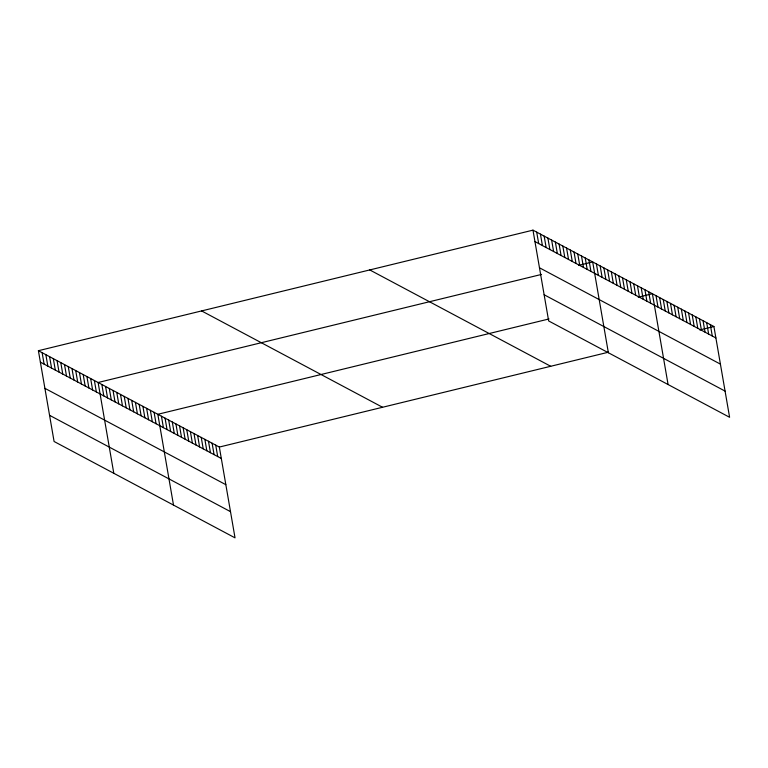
<?xml version="1.0" encoding="UTF-8"?>
<svg xmlns="http://www.w3.org/2000/svg" width="768" height="768" viewBox="0 0 768 768"><rect width="100%" height="100%" fill="white"/><g stroke="black" fill="none" stroke-linecap="round" stroke-linejoin="round"><path stroke-width="1.15" d="M38.4 350.707L219.341 447.053L235.027 537.85L54.086 441.494L38.4 350.707L532.973 230.15L713.914 326.506L729.6 417.293L548.659 320.947L532.973 230.15M541.546 274.416L98.112 382.502L113.798 473.29M578.544 265.402L592.685 261.946L608.371 352.742M549.034 318.941L157.824 414.298L173.501 505.085M638.256 297.187L652.397 293.741L668.083 384.538M219.341 447.053L608.371 352.224M699.773 329.952L713.914 326.506M534.95 241.594L715.891 337.939M539.472 267.782L720.413 364.128M544.138 294.758L725.078 391.104M369.763 269.933L550.704 366.278M201.61 310.925L382.55 407.27M40.378 362.141L221.318 458.486M44.899 388.33L225.84 484.675M49.555 415.306L230.506 511.661M710.294 324.576L712.272 336.01M706.675 322.646L708.653 334.08M703.056 320.717L705.034 332.15M699.446 318.797L701.414 330.23M695.827 316.867L697.795 328.301M692.208 314.938L694.176 326.371M688.589 313.018L690.557 324.451M684.97 311.088L686.938 322.522M681.35 309.158L683.318 320.592M677.731 307.229L679.699 318.662M674.112 305.309L676.09 316.742M670.493 303.379L672.47 314.813M666.874 301.45L668.851 312.883M663.254 299.52L665.232 310.963M659.635 297.6L661.613 309.034M656.016 295.67L657.994 307.104M648.662 291.754L650.64 303.187M644.938 289.766L646.906 301.2M641.203 287.779L643.181 299.213M637.469 285.792L639.446 297.226M633.734 283.805L635.712 295.238M630.01 281.818L631.978 293.251M626.275 279.83L628.253 291.264M622.541 277.843L624.518 289.277M618.806 275.856L620.784 287.29M615.082 273.869L617.05 285.302M611.347 271.882L613.325 283.315M607.613 269.894L609.59 281.328M603.878 267.907L605.856 279.341M600.154 265.92L602.122 277.354M596.419 263.933L598.397 275.366M588.95 259.958L590.928 271.392M585.226 257.971L587.194 269.405M581.491 255.984L583.469 267.418M577.757 253.997L579.734 265.43M574.022 252.01L576 263.443M570.298 250.022L572.266 261.456M566.563 248.035L568.541 259.469M562.829 246.048L564.806 257.482M559.094 244.061L561.072 255.494M555.37 242.074L557.338 253.507M551.635 240.086L553.613 251.53M547.901 238.099L549.878 249.542M544.166 236.112L546.144 247.555M540.442 234.125L542.41 245.568M536.707 232.138L538.685 243.581M215.722 445.123L217.699 456.557M212.102 443.194L214.08 454.627M208.483 441.274L210.461 452.707M204.864 439.344L206.842 450.778M201.245 437.414L203.222 448.848M197.626 435.485L199.603 446.928M194.006 433.565L195.984 444.998M190.387 431.635L192.365 443.069M186.768 429.706L188.746 441.139M183.149 427.786L185.126 439.219M179.539 425.856L181.507 437.29M175.92 423.926L177.888 435.36M172.301 421.997L174.269 433.43M168.682 420.077L170.65 431.51M165.062 418.147L167.03 429.581M161.443 416.218L163.411 427.651M154.09 412.31L156.067 423.744M150.355 410.323L152.333 421.757M146.63 408.336L148.598 419.77M142.896 406.349L144.874 417.782M139.162 404.362L141.139 415.795M135.427 402.374L137.405 413.808M131.702 400.387L133.67 411.821M127.968 398.4L129.946 409.834M124.234 396.413L126.211 407.846M120.499 394.426L122.477 405.859M116.774 392.438L118.742 403.872M113.04 390.451L115.018 401.885M109.306 388.464L111.283 399.898M105.571 386.477L107.549 397.91M101.846 384.49L103.814 395.923M94.378 380.515L96.355 391.949M90.643 378.528L92.621 389.962M86.918 376.541L88.886 387.974M83.184 374.554L85.162 385.987M79.45 372.566L81.427 384M75.715 370.579L77.693 382.013M71.99 368.592L73.958 380.026M68.256 366.605L70.234 378.038M64.522 364.618L66.499 376.051M60.787 362.63L62.765 374.064M57.062 360.643L59.03 372.077M53.328 358.656L55.306 370.09M49.594 356.669L51.571 368.102M45.859 354.682L47.837 366.115M42.134 352.694L44.102 364.128"/></g></svg>
